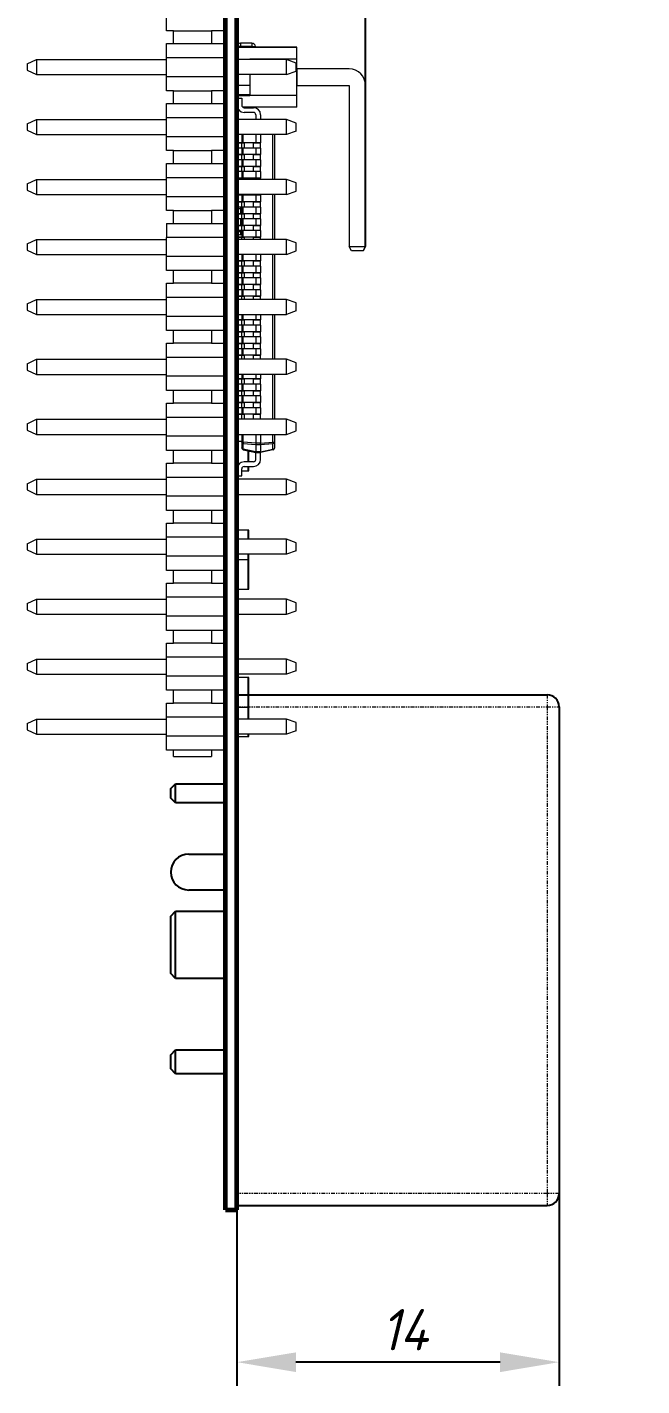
# Model space of a CAD drawing. Header units: millimetres. Extents: x 143 to 740, y 82 to 502.
# Drawn here: x 439.3 to 491.4, y 287.4 to 402.5 of the extents above; entities that cross this region are included whole.
import ezdxf

# ---------------------------------------------------------------- set-up
doc = ezdxf.new("R2010")
doc.units = ezdxf.units.MM
doc.header["$LTSCALE"] = 0.5
doc.linetypes.add('PHANTOM', pattern=[1.27, 0.635, -0.127, 0.127, -0.127, 0.127, -0.127])
doc.layers.get('0').update_dxf_attribs({"lineweight": 60})
doc.layers.get('Defpoints').update_dxf_attribs({"color": 5})
doc.styles.get("Standard").update_dxf_attribs({"font": 'isocpeui.ttf', "width": 0.9})
doc.dimstyles.new('Standart', dxfattribs={"dimtxt": 5, "dimasz": 5, "dimexe": 2, "dimexo": 0, "dimgap": 1, "dimtad": 1, "dimtoh": 1, "dimdec": 0, "dimtxsty": 'Standard', "dimcen": 2.5, "dimadec": 0, "dimazin": 0, "dimtfac": 1, "dimtdec": 0, "dimtmove": 0, "dimatfit": 3, "dimldrblk": 'DOTSMALL', "dimfxl": 1, "dimarcsym": 0})

# ---------------------------------------------------------------- blocks, each defined once
blk = doc.blocks.new('*D43')
at = {"color": 0, "lineweight": -2, "transparency": 16777216}
for p, q in [((457.06, 302.33), (457.06, 435.13)), ((467.96, 383.94), (467.96, 435.13)), ((452.06, 433.13), (447.06, 433.13)), ((457.06, 433.13), (467.96, 433.13)), ((472.96, 433.13), (489.77, 433.13))]:
    blk.add_line(p, q, dxfattribs=at)
at = {"color": 0, "lineweight": -3, "transparency": 16777216}
for points in [[(452.06, 433.96), (452.06, 432.29), (457.06, 433.13)], [(472.96, 433.96), (472.96, 432.29), (467.96, 433.13)]]:
    blk.add_solid(points, dxfattribs=at)
at = {"layer": 'Defpoints', "color": 0, "lineweight": -3, "transparency": 16777216}
for p in [(457.06, 433.13), (467.96, 383.94), (457.06, 302.33)]:
    blk.add_point(p, dxfattribs=at)
at = {"color": 0, "lineweight": -3, "transparency": 16777216, "insert": (484.73, 435.88), "char_height": 5, "attachment_point": 5}
blk.add_mtext('{\\H0.7x;5.45}', dxfattribs=at)
blk = doc.blocks.new('_DotSmall')
at = {"color": 0, "linetype": 'ByBlock', "const_width": 0.5}
blk.add_lwpolyline([(-0.0625, 0, 1), (0.0625, 0, 1)], format="xyb", close=True, dxfattribs=at)
blk = doc.blocks.new('*D190')
at = {"color": 0, "lineweight": -2, "transparency": 16777216}
for p, q in [((484.35, 303.71), (484.35, 287.43)), ((457.06, 302.72), (457.06, 287.43)), ((479.35, 289.43), (462.06, 289.43))]:
    blk.add_line(p, q, dxfattribs=at)
at = {"color": 0, "lineweight": -3, "transparency": 16777216}
for points in [[(462.06, 290.26), (462.06, 288.59), (457.06, 289.43)], [(479.35, 290.26), (479.35, 288.59), (484.35, 289.43)]]:
    blk.add_solid(points, dxfattribs=at)
at = {"layer": 'Defpoints', "color": 0, "lineweight": -3, "transparency": 16777216}
for p in [(484.35, 303.71), (457.06, 302.72), (457.06, 289.43)]:
    blk.add_point(p, dxfattribs=at)
at = {"color": 0, "lineweight": -3, "transparency": 16777216, "insert": (471.25, 292.18), "char_height": 5, "attachment_point": 5}
blk.add_mtext('{\\H0.7x;14}', dxfattribs=at)

msp = doc.modelspace()

# ---------------------------------------------------------------- linework, layer by layer
at = {"color": 7, "linetype": 'Continuous'}
for p, q in [((456.09, 302.33), (456.09, 462.33)), ((457.06, 302.33), (457.06, 462.33)), ((456.09, 302.33), (457.06, 302.33))]:
    msp.add_line(p, q, dxfattribs=at)
at = {"color": 7, "linetype": 'Continuous', "lineweight": 15}
for p, q in [((451.09, 402.23), (451.09, 403.43)), ((451.69, 402.23), (451.09, 402.23)), ((451.69, 402.23), (454.89, 402.23)), ((451.69, 401.15), (451.69, 402.23)), ((456.09, 402.23), (454.89, 402.23)), ((454.89, 402.23), (454.89, 401.15)), ((451.09, 401.15), (451.69, 401.15)), ((451.09, 399.95), (451.09, 401.15)), ((451.69, 401.15), (454.89, 401.15)), ((454.89, 401.15), (456.09, 401.15)), ((457.36, 400.88), (457.06, 400.88)), ((462.14, 400.83), (457.06, 400.83)), ((457.06, 400.83), (462.14, 400.83)), ((458.32, 401.18), (457.36, 401.18)), ((457.36, 401.18), (457.36, 400.88)), ((458.32, 400.88), (457.36, 400.88)), ((457.36, 400.88), (457.36, 400.83)), ((458.32, 401.18), (458.32, 400.88)), ((458.32, 400.88), (458.62, 400.88)), ((458.32, 400.83), (458.32, 400.88)), ((458.62, 400.88), (458.62, 400.83)), ((462.14, 399.83), (462.14, 400.83)), ((439.29, 399.41), (440.09, 399.79)), ((439.29, 399.41), (439.29, 398.88)), ((440.09, 399.79), (451.09, 399.79)), ((440.09, 399.79), (440.09, 398.51)), ((451.09, 399.95), (456.09, 399.95)), ((451.09, 398.35), (451.09, 399.95)), ((457.06, 399.83), (458.14, 399.83)), ((461.27, 399.79), (457.06, 399.79)), ((457.36, 399.83), (457.36, 399.79)), ((462.14, 399.83), (458.14, 399.83)), ((458.14, 399.83), (458.14, 399.79)), ((461.27, 398.51), (461.27, 399.79)), ((462.09, 399.49), (461.27, 399.79)), ((462.09, 398.81), (462.09, 399.49)), ((462.14, 396.75), (462.14, 399.83)), ((439.29, 398.88), (440.09, 398.51)), ((440.09, 398.51), (451.09, 398.51)), ((451.06, 398.51), (451.06, 397.79)), ((451.09, 398.35), (456.09, 398.35)), ((451.09, 397.15), (451.09, 398.35)), ((461.27, 398.51), (457.06, 398.51)), ((458.14, 398.51), (458.14, 396.75)), ((461.27, 398.51), (462.09, 398.81)), ((462.14, 398.99), (462.14, 397.59)), ((466.56, 398.99), (462.14, 398.99)), ((451.09, 397.77), (451.06, 397.79)), ((451.69, 397.15), (451.09, 397.15)), ((451.69, 397.15), (454.89, 397.15)), ((451.69, 396.07), (451.69, 397.15)), ((456.09, 397.15), (454.89, 397.15)), ((454.89, 397.15), (454.89, 396.07)), ((458.14, 397.59), (457.06, 397.59)), ((462.14, 397.59), (466.56, 397.59)), ((466.56, 397.59), (466.56, 383.94)), ((467.96, 383.94), (467.96, 397.59)), ((451.09, 396.07), (451.69, 396.07)), ((451.09, 394.87), (451.09, 396.07)), ((451.69, 396.07), (454.89, 396.07)), ((454.89, 396.07), (456.09, 396.07)), ((457.06, 396.83), (458.14, 396.83)), ((458.14, 396.75), (457.06, 396.75)), ((457.06, 396.75), (458.14, 396.75)), ((457.06, 396.51), (457.46, 396.51)), ((457.46, 396.51), (457.46, 395.91)), ((462.14, 396.75), (458.14, 396.75)), ((462.14, 395.75), (462.14, 396.75)), ((451.09, 394.87), (456.09, 394.87)), ((451.09, 393.27), (451.09, 394.87)), ((457.08, 395.75), (457.06, 395.75)), ((462.14, 395.75), (457.53, 395.75)), ((457.66, 395.71), (458.46, 395.71)), ((458.46, 395.31), (457.66, 395.31)), ((458.66, 395.11), (458.66, 394.71)), ((459.06, 395.11), (459.06, 394.71)), ((439.29, 394.33), (440.09, 394.71)), ((439.29, 394.33), (439.29, 393.8)), ((439.29, 393.8), (440.09, 393.43)), ((440.09, 394.71), (440.09, 393.43)), ((440.09, 394.71), (451.09, 394.71)), ((461.27, 394.71), (457.06, 394.71)), ((461.27, 393.43), (461.27, 394.71)), ((462.09, 394.41), (461.27, 394.71)), ((462.09, 393.73), (461.27, 393.43)), ((462.09, 393.73), (462.09, 394.41)), ((440.09, 393.43), (451.09, 393.43)), ((451.09, 393.27), (456.09, 393.27)), ((451.09, 392.07), (451.09, 393.27)), ((461.27, 393.43), (457.06, 393.43)), ((457.06, 392.73), (457.46, 392.73)), ((457.66, 392.73), (457.06, 392.73)), ((457.46, 393.43), (457.46, 392.73)), ((457.46, 392.29), (457.46, 392.73)), ((457.46, 392.73), (457.66, 392.73)), ((458.46, 392.73), (457.66, 392.73)), ((457.66, 392.73), (457.66, 392.29)), ((458.66, 392.73), (458.46, 392.73)), ((458.46, 392.73), (459.06, 392.73)), ((458.46, 392.29), (458.46, 392.73)), ((458.66, 393.43), (458.66, 392.73)), ((459.06, 392.73), (458.66, 392.73)), ((459.06, 393.43), (459.06, 392.73)), ((459.06, 392.29), (459.06, 392.73)), ((460.26, 389.63), (460.26, 393.43)), ((451.69, 392.07), (451.09, 392.07)), ((451.69, 392.07), (454.89, 392.07)), ((451.69, 390.99), (451.69, 392.07)), ((456.09, 392.07), (454.89, 392.07)), ((454.89, 392.07), (454.89, 390.99)), ((457.46, 392.29), (457.06, 392.29)), ((457.06, 391.73), (457.46, 391.73)), ((457.66, 391.73), (457.06, 391.73)), ((457.66, 392.29), (457.46, 392.29)), ((457.46, 392.29), (457.46, 391.73)), ((457.46, 391.29), (457.46, 391.73)), ((457.46, 391.73), (457.66, 391.73)), ((458.46, 392.29), (457.66, 392.29)), ((458.46, 391.73), (457.66, 391.73)), ((457.66, 391.73), (457.66, 391.29)), ((459.06, 392.29), (458.46, 392.29)), ((458.66, 391.73), (458.46, 391.73)), ((458.46, 391.73), (459.06, 391.73)), ((458.46, 391.29), (458.46, 391.73)), ((458.66, 392.29), (458.66, 391.73)), ((459.06, 391.73), (458.66, 391.73)), ((459.06, 392.29), (459.06, 391.73)), ((459.06, 391.29), (459.06, 391.73)), ((451.09, 390.99), (451.69, 390.99)), ((451.09, 389.79), (451.09, 390.99)), ((451.69, 390.99), (454.89, 390.99)), ((454.89, 390.99), (456.09, 390.99)), ((457.46, 391.29), (457.06, 391.29)), ((457.06, 390.73), (457.46, 390.73)), ((457.66, 390.73), (457.06, 390.73)), ((457.46, 390.29), (457.06, 390.29)), ((457.66, 391.29), (457.46, 391.29)), ((457.46, 391.29), (457.46, 390.73)), ((457.46, 390.73), (457.66, 390.73)), ((457.46, 390.29), (457.46, 390.73)), ((457.66, 390.29), (457.46, 390.29)), ((457.46, 390.29), (457.46, 389.73)), ((458.46, 391.29), (457.66, 391.29)), ((458.46, 390.73), (457.66, 390.73)), ((457.66, 390.73), (457.66, 390.29)), ((458.46, 390.29), (457.66, 390.29)), ((459.06, 391.29), (458.46, 391.29)), ((458.66, 390.73), (458.46, 390.73)), ((458.46, 390.73), (459.06, 390.73)), ((458.46, 390.29), (458.46, 390.73)), ((459.06, 390.29), (458.46, 390.29)), ((458.66, 391.29), (458.66, 390.73)), ((459.06, 390.73), (458.66, 390.73)), ((458.66, 390.29), (458.66, 389.73)), ((459.06, 391.29), (459.06, 390.73)), ((459.06, 390.29), (459.06, 390.73)), ((459.06, 390.29), (459.06, 389.73)), ((439.29, 389.25), (440.09, 389.63)), ((439.29, 389.25), (439.29, 388.72)), ((440.09, 389.63), (440.09, 388.35)), ((440.09, 389.63), (451.09, 389.63)), ((451.09, 389.79), (456.09, 389.79)), ((451.09, 388.19), (451.09, 389.79)), ((457.06, 389.73), (457.46, 389.73)), ((457.66, 389.73), (457.06, 389.73)), ((461.27, 389.63), (457.06, 389.63)), ((457.46, 389.63), (457.46, 389.73)), ((457.46, 389.73), (457.66, 389.73)), ((458.46, 389.73), (457.66, 389.73)), ((458.66, 389.73), (458.46, 389.73)), ((458.46, 389.73), (459.06, 389.73)), ((459.06, 389.73), (458.66, 389.73)), ((459.06, 389.63), (459.06, 389.73)), ((461.27, 388.35), (461.27, 389.63)), ((462.09, 389.33), (461.27, 389.63)), ((462.09, 388.65), (462.09, 389.33)), ((439.29, 388.72), (440.09, 388.35)), ((440.09, 388.35), (451.09, 388.35)), ((451.09, 388.19), (456.09, 388.19)), ((451.09, 386.99), (451.09, 388.19)), ((461.27, 388.35), (457.06, 388.35)), ((457.46, 388.29), (457.06, 388.29)), ((457.46, 388.29), (457.46, 388.35)), ((457.66, 388.29), (457.46, 388.29)), ((457.46, 388.29), (457.46, 387.73)), ((458.46, 388.29), (457.66, 388.29)), ((459.06, 388.29), (458.46, 388.29)), ((458.66, 388.29), (458.66, 387.73)), ((459.06, 388.29), (459.06, 388.35)), ((459.06, 388.29), (459.06, 387.73)), ((460.26, 384.55), (460.26, 388.35)), ((461.27, 388.35), (462.09, 388.65)), ((451.69, 386.99), (451.09, 386.99)), ((451.69, 386.99), (454.89, 386.99)), ((451.69, 385.91), (451.69, 386.99)), ((456.09, 386.99), (454.89, 386.99)), ((454.89, 386.99), (454.89, 385.91)), ((457.06, 387.73), (457.46, 387.73)), ((457.66, 387.73), (457.06, 387.73)), ((457.46, 387.29), (457.06, 387.29)), ((457.36, 387.13), (457.06, 387.13)), ((457.36, 387.29), (457.36, 387.13)), ((457.46, 387.13), (457.36, 387.13)), ((457.36, 387.13), (457.36, 386.73)), ((457.46, 387.29), (457.46, 387.73)), ((457.46, 387.73), (457.66, 387.73)), ((457.66, 387.29), (457.46, 387.29)), ((457.46, 387.29), (457.46, 386.73)), ((458.46, 387.73), (457.66, 387.73)), ((457.66, 387.73), (457.66, 387.29)), ((458.46, 387.29), (457.66, 387.29)), ((458.66, 387.73), (458.46, 387.73)), ((458.46, 387.73), (459.06, 387.73)), ((458.46, 387.29), (458.46, 387.73)), ((459.06, 387.29), (458.46, 387.29)), ((459.06, 387.73), (458.66, 387.73)), ((458.66, 387.29), (458.66, 386.73)), ((459.06, 387.29), (459.06, 387.73)), ((459.06, 387.29), (459.06, 386.73)), ((451.09, 385.91), (451.69, 385.91)), ((451.09, 385.91), (451.09, 384.71)), ((451.69, 385.91), (454.89, 385.91)), ((454.89, 385.91), (456.09, 385.91)), ((457.06, 386.73), (457.46, 386.73)), ((457.66, 386.73), (457.06, 386.73)), ((457.46, 386.29), (457.06, 386.29)), ((457.06, 385.73), (457.46, 385.73)), ((457.66, 385.73), (457.06, 385.73)), ((457.36, 386.29), (457.36, 385.73)), ((457.46, 386.29), (457.46, 386.73)), ((457.46, 386.73), (457.66, 386.73)), ((457.66, 386.29), (457.46, 386.29)), ((457.46, 386.29), (457.46, 385.73)), ((457.46, 385.29), (457.46, 385.73)), ((457.46, 385.73), (457.66, 385.73)), ((458.46, 386.73), (457.66, 386.73)), ((457.66, 386.73), (457.66, 386.29)), ((458.46, 386.29), (457.66, 386.29)), ((458.46, 385.73), (457.66, 385.73)), ((457.66, 385.73), (457.66, 385.29)), ((458.66, 386.73), (458.46, 386.73)), ((458.46, 386.73), (459.06, 386.73)), ((458.46, 386.29), (458.46, 386.73)), ((459.06, 386.29), (458.46, 386.29)), ((458.66, 385.73), (458.46, 385.73)), ((458.46, 385.73), (459.06, 385.73)), ((458.46, 385.29), (458.46, 385.73)), ((459.06, 386.73), (458.66, 386.73)), ((458.66, 386.29), (458.66, 385.73)), ((459.06, 385.73), (458.66, 385.73)), ((459.06, 386.29), (459.06, 386.73)), ((459.06, 386.29), (459.06, 385.73)), ((459.06, 385.29), (459.06, 385.73)), ((439.29, 384.17), (440.09, 384.55)), ((440.09, 384.55), (451.09, 384.55)), ((440.09, 384.55), (440.09, 383.27)), ((456.09, 384.71), (451.09, 384.71)), ((451.09, 383.11), (451.09, 384.71)), ((457.46, 385.29), (457.06, 385.29)), ((457.06, 385.23), (457.36, 385.23)), ((457.06, 384.73), (457.46, 384.73)), ((457.66, 384.73), (457.06, 384.73)), ((461.27, 384.55), (457.06, 384.55)), ((457.36, 385.29), (457.36, 385.23)), ((457.36, 385.23), (457.46, 385.23)), ((457.36, 385.23), (457.36, 384.93)), ((457.46, 384.93), (457.36, 384.93)), ((457.66, 385.29), (457.46, 385.29)), ((457.46, 385.29), (457.46, 384.73)), ((457.46, 384.55), (457.46, 384.73)), ((457.46, 384.73), (457.66, 384.73)), ((458.46, 385.29), (457.66, 385.29)), ((458.46, 384.73), (457.66, 384.73)), ((459.06, 385.29), (458.46, 385.29)), ((458.66, 384.73), (458.46, 384.73)), ((458.46, 384.73), (459.06, 384.73)), ((458.66, 385.29), (458.66, 384.73)), ((459.06, 384.73), (458.66, 384.73)), ((459.06, 385.29), (459.06, 384.73)), ((459.06, 384.55), (459.06, 384.73)), ((461.27, 383.27), (461.27, 384.55)), ((462.09, 384.25), (461.27, 384.55)), ((439.29, 384.17), (439.29, 383.64)), ((439.29, 383.64), (440.09, 383.27)), ((461.27, 383.27), (462.09, 383.57)), ((462.09, 383.57), (462.09, 384.25)), ((466.56, 383.94), (467.96, 383.94)), ((466.76, 383.59), (466.56, 383.94)), ((467.76, 383.59), (466.76, 383.59)), ((467.96, 383.94), (467.76, 383.59)), ((467.76, 383.59), (467.96, 383.94)), ((467.76, 383.59), (467.76, 383.59)), ((440.09, 383.27), (451.09, 383.27)), ((451.09, 381.91), (451.09, 383.11)), ((456.09, 383.11), (451.09, 383.11)), ((461.27, 383.27), (457.06, 383.27)), ((457.06, 382.73), (457.46, 382.73)), ((457.66, 382.73), (457.06, 382.73)), ((457.46, 382.29), (457.06, 382.29)), ((457.46, 383.27), (457.46, 382.73)), ((457.46, 382.29), (457.46, 382.73)), ((457.46, 382.73), (457.66, 382.73)), ((457.66, 382.29), (457.46, 382.29)), ((457.46, 382.29), (457.46, 381.73)), ((458.46, 382.73), (457.66, 382.73)), ((457.66, 382.73), (457.66, 382.29)), ((458.46, 382.29), (457.66, 382.29)), ((458.66, 382.73), (458.46, 382.73)), ((458.46, 382.73), (459.06, 382.73)), ((458.46, 382.29), (458.46, 382.73)), ((459.06, 382.29), (458.46, 382.29)), ((458.66, 383.27), (458.66, 382.73)), ((459.06, 382.73), (458.66, 382.73)), ((458.66, 382.29), (458.66, 381.73)), ((459.06, 383.27), (459.06, 382.73)), ((459.06, 382.29), (459.06, 382.73)), ((459.06, 382.29), (459.06, 381.73)), ((460.26, 379.47), (460.26, 383.27)), ((451.69, 381.91), (451.09, 381.91)), ((454.89, 381.91), (451.69, 381.91)), ((451.69, 380.83), (451.69, 381.91)), ((456.09, 381.91), (454.89, 381.91)), ((454.89, 381.91), (454.89, 380.83)), ((457.06, 381.73), (457.46, 381.73)), ((457.66, 381.73), (457.06, 381.73)), ((457.46, 381.29), (457.06, 381.29)), ((457.46, 381.73), (457.66, 381.73)), ((457.46, 381.29), (457.46, 381.73)), ((457.66, 381.29), (457.46, 381.29)), ((457.46, 381.29), (457.46, 380.73)), ((458.46, 381.73), (457.66, 381.73)), ((457.66, 381.73), (457.66, 381.29)), ((458.46, 381.29), (457.66, 381.29)), ((458.66, 381.73), (458.46, 381.73)), ((458.46, 381.73), (459.06, 381.73)), ((458.46, 381.29), (458.46, 381.73)), ((459.06, 381.29), (458.46, 381.29)), ((459.06, 381.73), (458.66, 381.73)), ((458.66, 381.29), (458.66, 380.73)), ((459.06, 381.29), (459.06, 381.73)), ((459.06, 381.29), (459.06, 380.73)), ((451.09, 379.63), (451.09, 380.83)), ((451.09, 380.83), (451.69, 380.83)), ((454.89, 380.83), (451.69, 380.83)), ((454.89, 380.83), (456.09, 380.83)), ((457.06, 380.73), (457.46, 380.73)), ((457.66, 380.73), (457.06, 380.73)), ((457.46, 380.29), (457.06, 380.29)), ((457.46, 380.29), (457.46, 380.73)), ((457.46, 380.73), (457.66, 380.73)), ((457.66, 380.29), (457.46, 380.29)), ((457.46, 380.29), (457.46, 379.73)), ((458.46, 380.73), (457.66, 380.73)), ((457.66, 380.73), (457.66, 380.29)), ((458.46, 380.29), (457.66, 380.29)), ((458.66, 380.73), (458.46, 380.73)), ((458.46, 380.73), (459.06, 380.73)), ((458.46, 380.29), (458.46, 380.73)), ((459.06, 380.29), (458.46, 380.29)), ((459.06, 380.73), (458.66, 380.73)), ((458.66, 380.29), (458.66, 379.73)), ((459.06, 380.29), (459.06, 380.73)), ((459.06, 380.29), (459.06, 379.73)), ((439.29, 379.09), (440.09, 379.47)), ((439.29, 379.09), (439.29, 378.56)), ((440.09, 379.47), (440.09, 378.19)), ((440.09, 379.47), (451.09, 379.47)), ((456.09, 379.63), (451.09, 379.63)), ((451.09, 378.03), (451.09, 379.63)), ((457.06, 379.73), (457.46, 379.73)), ((457.66, 379.73), (457.06, 379.73)), ((461.27, 379.47), (457.06, 379.47)), ((457.46, 379.73), (457.66, 379.73)), ((457.46, 379.47), (457.46, 379.73)), ((458.46, 379.73), (457.66, 379.73)), ((458.66, 379.73), (458.46, 379.73)), ((458.46, 379.73), (459.06, 379.73)), ((459.06, 379.73), (458.66, 379.73)), ((459.06, 379.47), (459.06, 379.73)), ((461.27, 378.19), (461.27, 379.47)), ((462.09, 379.17), (461.27, 379.47)), ((462.09, 378.49), (462.09, 379.17)), ((439.29, 378.56), (440.09, 378.19)), ((440.09, 378.19), (451.09, 378.19)), ((451.09, 376.83), (451.09, 378.03)), ((456.09, 378.03), (451.09, 378.03)), ((457.06, 378.19), (461.27, 378.19)), ((457.06, 377.73), (457.46, 377.73)), ((457.66, 377.73), (457.06, 377.73)), ((457.46, 378.19), (457.46, 377.73)), ((457.46, 377.29), (457.46, 377.73)), ((457.46, 377.73), (457.66, 377.73)), ((458.46, 377.73), (457.66, 377.73)), ((457.66, 377.73), (457.66, 377.29)), ((458.66, 377.73), (458.46, 377.73)), ((458.46, 377.73), (459.06, 377.73)), ((458.46, 377.29), (458.46, 377.73)), ((458.66, 378.19), (458.66, 377.73)), ((459.06, 377.73), (458.66, 377.73)), ((459.06, 378.19), (459.06, 377.73)), ((459.06, 377.29), (459.06, 377.73)), ((460.26, 374.39), (460.26, 378.19)), ((462.09, 378.49), (461.27, 378.19)), ((451.69, 376.83), (451.09, 376.83)), ((454.89, 376.83), (451.69, 376.83)), ((451.69, 375.75), (451.69, 376.83)), ((456.09, 376.83), (454.89, 376.83)), ((454.89, 376.83), (454.89, 375.75)), ((457.46, 377.29), (457.06, 377.29)), ((457.06, 376.73), (457.46, 376.73)), ((457.66, 376.73), (457.06, 376.73)), ((457.66, 377.29), (457.46, 377.29)), ((457.46, 377.29), (457.46, 376.73)), ((457.46, 376.29), (457.46, 376.73)), ((457.46, 376.73), (457.66, 376.73)), ((458.46, 377.29), (457.66, 377.29)), ((458.46, 376.73), (457.66, 376.73)), ((457.66, 376.73), (457.66, 376.29)), ((458.66, 376.73), (458.46, 376.73)), ((458.46, 376.73), (459.06, 376.73)), ((458.46, 376.29), (458.46, 376.73)), ((458.66, 377.29), (458.66, 376.73)), ((459.06, 376.73), (458.66, 376.73)), ((459.06, 377.29), (459.06, 376.73)), ((459.06, 376.29), (459.06, 376.73)), ((451.09, 374.55), (451.09, 375.75)), ((451.09, 375.75), (451.69, 375.75)), ((454.89, 375.75), (451.69, 375.75)), ((454.89, 375.75), (456.09, 375.75)), ((457.46, 376.29), (457.06, 376.29)), ((457.06, 375.73), (457.46, 375.73)), ((457.66, 375.73), (457.06, 375.73)), ((457.46, 375.29), (457.06, 375.29)), ((457.66, 376.29), (457.46, 376.29)), ((457.46, 376.29), (457.46, 375.73)), ((457.46, 375.73), (457.66, 375.73)), ((457.46, 375.29), (457.46, 375.73)), ((457.66, 375.29), (457.46, 375.29)), ((457.46, 375.29), (457.46, 374.73)), ((458.46, 376.29), (457.66, 376.29)), ((458.46, 375.73), (457.66, 375.73)), ((457.66, 375.73), (457.66, 375.29)), ((458.46, 375.29), (457.66, 375.29)), ((459.06, 376.29), (458.46, 376.29)), ((458.66, 375.73), (458.46, 375.73)), ((458.46, 375.73), (459.06, 375.73)), ((458.46, 375.29), (458.46, 375.73)), ((459.06, 375.29), (458.46, 375.29)), ((458.66, 376.29), (458.66, 375.73)), ((459.06, 375.73), (458.66, 375.73)), ((458.66, 375.29), (458.66, 374.73)), ((459.06, 376.29), (459.06, 375.73)), ((459.06, 375.29), (459.06, 375.73)), ((459.06, 375.29), (459.06, 374.73)), ((439.29, 374.01), (440.09, 374.39)), ((440.09, 374.39), (440.09, 373.11)), ((440.09, 374.39), (451.09, 374.39)), ((456.09, 374.55), (451.09, 374.55)), ((451.09, 372.95), (451.09, 374.55)), ((457.06, 374.73), (457.46, 374.73)), ((457.66, 374.73), (457.06, 374.73)), ((461.27, 374.39), (457.06, 374.39)), ((457.46, 374.73), (457.66, 374.73)), ((457.46, 374.39), (457.46, 374.73)), ((458.46, 374.73), (457.66, 374.73)), ((458.66, 374.73), (458.46, 374.73)), ((458.46, 374.73), (459.06, 374.73)), ((459.06, 374.73), (458.66, 374.73)), ((459.06, 374.39), (459.06, 374.73)), ((461.27, 373.11), (461.27, 374.39)), ((462.09, 374.09), (461.27, 374.39)), ((439.29, 374.01), (439.29, 373.48)), ((439.29, 373.48), (440.09, 373.11)), ((440.09, 373.11), (451.09, 373.11)), ((451.09, 371.75), (451.09, 372.95)), ((456.09, 372.95), (451.09, 372.95)), ((461.27, 373.11), (457.06, 373.11)), ((457.46, 373.11), (457.46, 372.73)), ((458.66, 373.11), (458.66, 372.73)), ((459.06, 373.11), (459.06, 372.73)), ((460.26, 369.31), (460.26, 373.11)), ((462.09, 373.41), (461.27, 373.11)), ((462.09, 373.41), (462.09, 374.09)), ((457.06, 372.73), (457.46, 372.73)), ((457.66, 372.73), (457.06, 372.73)), ((457.46, 372.29), (457.06, 372.29)), ((457.46, 372.29), (457.46, 372.73)), ((457.46, 372.73), (457.66, 372.73)), ((457.66, 372.29), (457.46, 372.29)), ((457.46, 372.29), (457.46, 371.73)), ((458.46, 372.73), (457.66, 372.73)), ((457.66, 372.73), (457.66, 372.29)), ((458.46, 372.29), (457.66, 372.29)), ((458.66, 372.73), (458.46, 372.73)), ((458.46, 372.73), (459.06, 372.73)), ((458.46, 372.29), (458.46, 372.73)), ((459.06, 372.29), (458.46, 372.29)), ((459.06, 372.73), (458.66, 372.73)), ((458.66, 372.29), (458.66, 371.73)), ((459.06, 372.29), (459.06, 372.73)), ((459.06, 372.29), (459.06, 371.73)), ((451.69, 371.75), (451.09, 371.75)), ((451.09, 369.47), (451.09, 370.67)), ((451.09, 370.67), (451.69, 370.67)), ((454.89, 371.75), (451.69, 371.75)), ((451.69, 370.67), (451.69, 371.75)), ((454.89, 370.67), (451.69, 370.67)), ((456.09, 371.75), (454.89, 371.75)), ((454.89, 371.75), (454.89, 370.67)), ((454.89, 370.67), (456.09, 370.67)), ((457.06, 371.73), (457.46, 371.73)), ((457.66, 371.73), (457.06, 371.73)), ((457.46, 371.29), (457.06, 371.29)), ((457.06, 370.73), (457.46, 370.73)), ((457.66, 370.73), (457.06, 370.73)), ((457.46, 371.73), (457.66, 371.73)), ((457.46, 371.29), (457.46, 371.73)), ((457.66, 371.29), (457.46, 371.29)), ((457.46, 371.29), (457.46, 370.73)), ((457.46, 370.73), (457.66, 370.73)), ((457.46, 370.29), (457.46, 370.73)), ((458.46, 371.73), (457.66, 371.73)), ((457.66, 371.73), (457.66, 371.29)), ((458.46, 371.29), (457.66, 371.29)), ((458.46, 370.73), (457.66, 370.73)), ((457.66, 370.73), (457.66, 370.29)), ((458.66, 371.73), (458.46, 371.73)), ((458.46, 371.73), (459.06, 371.73)), ((458.46, 371.29), (458.46, 371.73)), ((459.06, 371.29), (458.46, 371.29)), ((458.66, 370.73), (458.46, 370.73)), ((458.46, 370.73), (459.06, 370.73)), ((458.46, 370.29), (458.46, 370.73)), ((459.06, 371.73), (458.66, 371.73)), ((458.66, 371.29), (458.66, 370.73)), ((459.06, 370.73), (458.66, 370.73)), ((459.06, 371.29), (459.06, 371.73)), ((459.06, 371.29), (459.06, 370.73)), ((459.06, 370.29), (459.06, 370.73)), ((457.46, 370.29), (457.06, 370.29)), ((457.06, 369.73), (457.46, 369.73)), ((457.66, 369.73), (457.06, 369.73)), ((457.66, 370.29), (457.46, 370.29)), ((457.46, 370.29), (457.46, 369.73)), ((457.46, 369.31), (457.46, 369.73)), ((457.46, 369.73), (457.66, 369.73)), ((458.46, 370.29), (457.66, 370.29)), ((458.46, 369.73), (457.66, 369.73)), ((459.06, 370.29), (458.46, 370.29)), ((458.66, 369.73), (458.46, 369.73)), ((458.46, 369.73), (459.06, 369.73)), ((458.66, 370.29), (458.66, 369.73)), ((459.06, 369.73), (458.66, 369.73)), ((459.06, 370.29), (459.06, 369.73)), ((459.06, 369.31), (459.06, 369.73)), ((439.29, 368.93), (440.09, 369.31)), ((439.29, 368.93), (439.29, 368.4)), ((439.29, 368.4), (440.09, 368.03)), ((440.09, 369.31), (451.09, 369.31)), ((440.09, 369.31), (440.09, 368.03)), ((456.09, 369.47), (451.09, 369.47)), ((451.09, 367.87), (451.09, 369.47)), ((461.27, 369.31), (457.06, 369.31)), ((461.27, 368.03), (461.27, 369.31)), ((462.09, 369.01), (461.27, 369.31)), ((462.09, 368.33), (462.09, 369.01)), ((440.09, 368.03), (451.09, 368.03)), ((451.09, 366.67), (451.09, 367.87)), ((456.09, 367.87), (451.09, 367.87)), ((457.06, 368.03), (461.27, 368.03)), ((457.1, 367.43), (457.06, 367.43)), ((457.46, 367.43), (457.1, 367.43)), ((457.46, 368.03), (457.46, 367.37)), ((457.46, 367.37), (457.6, 367.37)), ((457.46, 367.37), (457.46, 366.91)), ((458.66, 367.28), (457.6, 367.37)), ((457.6, 367.25), (458.66, 367.16)), ((457.6, 366.78), (457.6, 367.25)), ((458.66, 368.03), (458.66, 367.28)), ((459.06, 367.28), (458.66, 367.28)), ((459.06, 368.03), (459.06, 367.28)), ((459.06, 367.28), (460.11, 367.37)), ((459.06, 367.16), (460.11, 367.25)), ((460.11, 367.37), (460.26, 367.37)), ((460.11, 366.78), (460.11, 367.25)), ((460.26, 367.37), (460.26, 368.03)), ((460.26, 366.91), (460.26, 367.37)), ((461.27, 368.03), (462.09, 368.33)), ((451.69, 366.67), (451.09, 366.67)), ((454.89, 366.67), (451.69, 366.67)), ((451.69, 365.59), (451.69, 366.67)), ((456.09, 366.67), (454.89, 366.67)), ((454.89, 366.67), (454.89, 365.59)), ((458.66, 366.56), (457.6, 366.78)), ((457.6, 366.73), (458.66, 366.51)), ((458.06, 365.71), (458.06, 366.64)), ((458.66, 367.16), (459.06, 367.16)), ((458.66, 367.16), (458.66, 366.56)), ((459.06, 366.56), (458.66, 366.56)), ((458.66, 366.51), (459.06, 366.51)), ((458.66, 365.91), (458.66, 366.51)), ((459.06, 367.16), (459.06, 366.56)), ((459.06, 366.56), (460.11, 366.78)), ((460.11, 366.73), (459.06, 366.51)), ((459.06, 365.91), (459.06, 366.51)), ((451.09, 364.39), (451.09, 365.59)), ((451.09, 365.59), (451.69, 365.59)), ((454.89, 365.59), (451.69, 365.59)), ((454.89, 365.59), (456.09, 365.59)), ((457.46, 364.51), (457.46, 365.11)), ((457.46, 364.93), (458.02, 364.93)), ((458.46, 365.71), (457.66, 365.71)), ((457.66, 365.31), (458.46, 365.31)), ((458.02, 364.93), (458.06, 364.93)), ((458.06, 364.93), (458.06, 365.31)), ((439.29, 363.85), (440.09, 364.23)), ((439.29, 363.85), (439.29, 363.32)), ((440.09, 364.23), (451.09, 364.23)), ((440.09, 364.23), (440.09, 362.95)), ((456.09, 364.39), (451.09, 364.39)), ((451.09, 362.79), (451.09, 364.39)), ((457.06, 364.51), (457.46, 364.51)), ((461.27, 364.23), (457.06, 364.23)), ((461.27, 362.95), (461.27, 364.23)), ((462.09, 363.93), (461.27, 364.23)), ((462.09, 363.25), (462.09, 363.93)), ((439.29, 363.32), (440.09, 362.95)), ((440.09, 362.95), (451.09, 362.95)), ((451.09, 361.59), (451.09, 362.79)), ((456.09, 362.79), (451.09, 362.79)), ((457.06, 362.95), (461.27, 362.95)), ((461.27, 362.95), (462.09, 363.25)), ((451.69, 361.59), (451.09, 361.59)), ((454.89, 361.59), (451.69, 361.59)), ((451.69, 360.51), (451.69, 361.59)), ((456.09, 361.59), (454.89, 361.59)), ((454.89, 361.59), (454.89, 360.51)), ((451.09, 359.31), (451.09, 360.51)), ((451.09, 360.51), (451.69, 360.51)), ((454.89, 360.51), (451.69, 360.51)), ((454.89, 360.51), (456.09, 360.51)), ((439.29, 358.77), (440.09, 359.15)), ((440.09, 359.15), (451.09, 359.15)), ((440.09, 359.15), (440.09, 357.87)), ((456.09, 359.31), (451.09, 359.31)), ((451.09, 357.71), (451.09, 359.31)), ((457.1, 359.93), (457.06, 359.93)), ((461.27, 359.15), (457.06, 359.15)), ((458.02, 359.93), (457.1, 359.93)), ((458.06, 359.93), (458.02, 359.93)), ((458.06, 359.15), (458.06, 359.93)), ((461.27, 357.87), (461.27, 359.15)), ((462.09, 358.85), (461.27, 359.15)), ((439.29, 358.77), (439.29, 358.24)), ((439.29, 358.24), (440.09, 357.87)), ((462.09, 358.17), (461.27, 357.87)), ((462.09, 358.17), (462.09, 358.85)), ((440.09, 357.87), (451.09, 357.87)), ((451.09, 356.51), (451.09, 357.71)), ((456.09, 357.71), (451.09, 357.71)), ((461.27, 357.87), (457.06, 357.87)), ((457.1, 357.43), (457.06, 357.43)), ((457.1, 357.43), (458.02, 357.43)), ((457.1, 357.43), (457.1, 354.93)), ((458.02, 357.43), (458.06, 357.43)), ((458.02, 354.93), (458.02, 357.43)), ((458.06, 357.43), (458.06, 357.87)), ((458.06, 354.93), (458.06, 357.43)), ((451.69, 356.51), (451.09, 356.51)), ((454.89, 356.51), (451.69, 356.51)), ((451.69, 355.43), (451.69, 356.51)), ((456.09, 356.51), (454.89, 356.51)), ((454.89, 356.51), (454.89, 355.43)), ((451.09, 354.23), (451.09, 355.43)), ((451.09, 355.43), (451.69, 355.43)), ((454.89, 355.43), (451.69, 355.43)), ((454.89, 355.43), (456.09, 355.43)), ((457.1, 354.93), (457.06, 354.93)), ((457.1, 354.93), (458.02, 354.93)), ((458.02, 354.93), (458.06, 354.93)), ((439.29, 353.69), (440.09, 354.07)), ((439.29, 353.69), (439.29, 353.16)), ((440.09, 354.07), (451.09, 354.07)), ((440.09, 354.07), (440.09, 352.79)), ((456.09, 354.23), (451.09, 354.23)), ((451.09, 352.63), (451.09, 354.23)), ((461.27, 354.07), (457.06, 354.07)), ((461.27, 352.79), (461.27, 354.07)), ((462.09, 353.77), (461.27, 354.07)), ((462.09, 353.09), (462.09, 353.77)), ((439.29, 353.16), (440.09, 352.79)), ((440.09, 352.79), (451.09, 352.79)), ((451.09, 351.43), (451.09, 352.63)), ((456.09, 352.63), (451.09, 352.63)), ((457.06, 352.79), (461.27, 352.79)), ((461.27, 352.79), (462.09, 353.09)), ((451.69, 351.43), (451.09, 351.43)), ((454.89, 351.43), (451.69, 351.43)), ((451.69, 350.35), (451.69, 351.43)), ((456.09, 351.43), (454.89, 351.43)), ((454.89, 351.43), (454.89, 350.35)), ((451.09, 349.15), (451.09, 350.35)), ((451.09, 350.35), (451.69, 350.35)), ((454.89, 350.35), (451.69, 350.35)), ((454.89, 350.35), (456.09, 350.35)), ((439.29, 348.61), (440.09, 348.99)), ((440.09, 348.99), (440.09, 347.71)), ((440.09, 348.99), (451.09, 348.99)), ((456.09, 349.15), (451.09, 349.15)), ((451.09, 347.55), (451.09, 349.15)), ((461.27, 348.99), (457.06, 348.99)), ((461.27, 347.71), (461.27, 348.99)), ((462.09, 348.69), (461.27, 348.99)), ((439.29, 348.61), (439.29, 348.08)), ((439.29, 348.08), (440.09, 347.71)), ((440.09, 347.71), (451.09, 347.71)), ((461.27, 347.71), (457.06, 347.71)), ((462.09, 348.01), (461.27, 347.71)), ((462.09, 348.01), (462.09, 348.69)), ((451.09, 346.35), (451.09, 347.55)), ((456.09, 347.55), (451.09, 347.55)), ((457.1, 347.43), (457.06, 347.43)), ((457.1, 347.43), (457.1, 344.93)), ((458.02, 347.43), (457.1, 347.43)), ((458.02, 344.93), (458.02, 347.43)), ((458.06, 347.43), (458.02, 347.43)), ((458.06, 344.93), (458.06, 347.43)), ((451.69, 346.35), (451.09, 346.35)), ((454.89, 346.35), (451.69, 346.35)), ((451.69, 345.27), (451.69, 346.35)), ((456.09, 346.35), (454.89, 346.35)), ((454.89, 346.35), (454.89, 345.27)), ((451.09, 345.27), (451.69, 345.27)), ((451.09, 344.07), (451.09, 345.27)), ((454.89, 345.27), (451.69, 345.27)), ((454.89, 345.27), (456.09, 345.27)), ((457.1, 344.93), (457.06, 344.93)), ((457.1, 344.93), (458.02, 344.93)), ((458.02, 344.93), (458.06, 344.93)), ((458.06, 343.91), (458.06, 344.93)), ((439.29, 343.53), (440.09, 343.91)), ((439.29, 343.53), (439.29, 343)), ((440.09, 343.91), (440.09, 342.63)), ((440.09, 343.91), (451.09, 343.91)), ((456.09, 344.07), (451.09, 344.07)), ((451.09, 342.47), (451.09, 344.07)), ((461.27, 343.91), (457.06, 343.91)), ((461.27, 342.63), (461.27, 343.91)), ((462.09, 343.61), (461.27, 343.91)), ((462.09, 342.93), (462.09, 343.61)), ((439.29, 343), (440.09, 342.63)), ((440.09, 342.63), (451.09, 342.63)), ((456.09, 342.47), (451.09, 342.47)), ((451.09, 341.27), (451.09, 342.47)), ((461.27, 342.63), (457.06, 342.63)), ((457.1, 342.43), (457.06, 342.43)), ((457.1, 342.43), (458.02, 342.43)), ((458.02, 342.43), (458.06, 342.43)), ((458.06, 342.43), (458.06, 342.63)), ((462.09, 342.93), (461.27, 342.63)), ((451.69, 341.27), (451.09, 341.27)), ((454.89, 341.27), (451.69, 341.27)), ((451.69, 340.73), (451.69, 341.27)), ((451.69, 340.73), (454.89, 340.73)), ((456.09, 341.27), (454.89, 341.27)), ((454.89, 341.27), (454.89, 340.73)), ((457.1, 336.18), (457.06, 336.18))]:
    msp.add_line(p, q, dxfattribs=at)
at = {"color": 8, "linetype": 'Continuous', "lineweight": 15}
for p, q in [((457.6, 392.73), (457.6, 393.43)), ((460.11, 389.63), (460.11, 393.43)), ((457.6, 391.73), (457.6, 392.29)), ((457.6, 390.73), (457.6, 391.29)), ((457.6, 389.73), (457.6, 390.29)), ((457.66, 389.73), (457.66, 389.63)), ((458.46, 389.63), (458.46, 389.73)), ((457.6, 387.73), (457.6, 388.29)), ((457.66, 388.35), (457.66, 388.29)), ((458.46, 388.29), (458.46, 388.35)), ((460.11, 384.55), (460.11, 388.35)), ((457.6, 386.73), (457.6, 387.29)), ((457.6, 385.73), (457.6, 386.29)), ((457.6, 384.73), (457.6, 385.29)), ((457.66, 384.73), (457.66, 384.55)), ((458.46, 384.55), (458.46, 384.73)), ((457.6, 382.73), (457.6, 383.27)), ((457.6, 381.73), (457.6, 382.29)), ((460.11, 379.47), (460.11, 383.27)), ((457.6, 380.73), (457.6, 381.29)), ((457.6, 379.73), (457.6, 380.29)), ((457.66, 379.73), (457.66, 379.47)), ((458.46, 379.47), (458.46, 379.73)), ((457.6, 377.73), (457.6, 378.19)), ((460.11, 374.39), (460.11, 378.19)), ((457.6, 376.73), (457.6, 377.29)), ((457.6, 375.73), (457.6, 376.29)), ((457.6, 374.73), (457.6, 375.29)), ((457.66, 374.73), (457.66, 374.39)), ((458.46, 374.39), (458.46, 374.73)), ((457.6, 372.73), (457.6, 373.11)), ((460.11, 369.31), (460.11, 373.11)), ((457.6, 371.73), (457.6, 372.29)), ((457.6, 370.73), (457.6, 371.29)), ((457.6, 369.73), (457.6, 370.29)), ((457.66, 369.73), (457.66, 369.31)), ((458.46, 369.31), (458.46, 369.73)), ((457.1, 367.43), (457.1, 365.32)), ((457.6, 367.37), (457.6, 368.03)), ((460.11, 367.37), (460.11, 368.03)), ((458.02, 365.71), (458.02, 366.64)), ((458.02, 364.93), (458.02, 365.31)), ((457.1, 359.93), (457.1, 359.15)), ((458.02, 359.15), (458.02, 359.93)), ((457.1, 357.87), (457.1, 357.43)), ((458.02, 357.43), (458.02, 357.87)), ((457.1, 344.93), (457.1, 343.91)), ((458.02, 343.91), (458.02, 344.93)), ((457.1, 342.63), (457.1, 342.43)), ((458.02, 342.43), (458.02, 342.63))]:
    msp.add_line(p, q, dxfattribs=at)
at = {"color": 7, "linetype": 'Continuous', "lineweight": 25}
for p, q in [((457.06, 345.97), (483.34, 345.97)), ((457.06, 344.96), (457.06, 345.97)), ((457.06, 344.96), (457.06, 332.47)), ((484.35, 344.96), (484.35, 303.71)), ((451.45, 338.03), (451.85, 338.43)), ((451.85, 338.43), (456.1, 338.43)), ((451.85, 336.81), (451.85, 338.43)), ((451.45, 337.22), (451.45, 338.03)), ((451.85, 336.81), (451.45, 337.22)), ((456.09, 336.81), (451.85, 336.81)), ((452.97, 332.47), (456.09, 332.47)), ((456.08, 329.43), (452.97, 329.43)), ((457.06, 329.43), (457.06, 303.71)), ((451.45, 327.21), (451.85, 327.64)), ((451.45, 322.36), (451.45, 327.21)), ((451.85, 321.92), (451.85, 327.64)), ((451.85, 327.64), (456.09, 327.64)), ((451.85, 321.92), (451.45, 322.36)), ((456.1, 321.92), (451.85, 321.92)), ((451.45, 315.48), (451.85, 315.89)), ((451.45, 314.27), (451.45, 315.48)), ((451.85, 315.89), (456.08, 315.89)), ((451.85, 313.87), (451.85, 315.89)), ((451.85, 313.87), (451.45, 314.27)), ((456.1, 313.87), (451.85, 313.87)), ((457.06, 302.7), (457.06, 303.71)), ((457.06, 302.7), (483.34, 302.7))]:
    msp.add_line(p, q, dxfattribs=at)
at = {"color": 8, "linetype": 'PHANTOM', "lineweight": 18}
for p, q in [((483.34, 345.97), (483.34, 344.96)), ((457.06, 344.96), (483.34, 344.96)), ((483.34, 344.96), (484.35, 344.96)), ((483.34, 344.96), (483.34, 303.71)), ((483.34, 303.71), (457.06, 303.71)), ((484.35, 303.71), (483.34, 303.71)), ((483.34, 303.71), (483.34, 302.7))]:
    msp.add_line(p, q, dxfattribs=at)
at = {"color": 7, "linetype": 'Continuous', "lineweight": 15, "flags": 128}
msp.add_lwpolyline([(459.06, 377.29), (459.04, 377.29), (459.01, 377.29), (458.95, 377.29), (458.88, 377.29), (458.79, 377.29), (458.68, 377.29), (458.57, 377.29), (458.46, 377.29)], dxfattribs=at)
at = {"color": 7, "linetype": 'Continuous', "lineweight": 15}
for centre, radius, start, end in [((457.36, 400.88), 0.3, 90, 180), ((458.32, 400.88), 0.3, 0, 90), ((466.56, 397.59), 1.4, 0, 90), ((466.56, 397.59), 1.4, 0, 90), ((457.66, 395.91), 0.6, 180, 270), ((457.66, 395.91), 0.2, 180, 270), ((457.66, 395.91), 0.2, 180, 270), ((458.46, 395.11), 0.6, 0, 90), ((458.46, 395.11), 0.6, 0, 90), ((458.46, 395.11), 0.2, 0, 90), ((457.36, 387.13), 0.3, 147.365, 180), ((457.36, 385.23), 0.3, 180, 270), ((457.6, 367.4), 0.148, 189.009, 268.7352), ((458.25, 367.31), 0.654, 174.5423, 185.4577), ((459.46, 367.31), 0.655, 354.5425, 5.4575), ((460.11, 367.4), 0.148, 271.2648, 350.9911), ((457.6, 366.93), 0.148, 189.009, 268.7352), ((457.64, 366.91), 0.18, 180, 258), ((457.69, 366.76), 0.0952, 164.2806, 195.7194), ((460.11, 366.93), 0.148, 271.2648, 350.9911), ((460.08, 366.91), 0.18, 282, 360), ((460.02, 366.76), 0.0952, 344.2812, 15.7188), ((457.66, 365.11), 0.6, 90, 180), ((457.66, 365.11), 0.6, 90, 180), ((457.66, 365.11), 0.2, 90, 180), ((458.46, 365.91), 0.2, 270, 0), ((458.46, 365.91), 0.6, 270, 0), ((458.46, 365.91), 0.2, 270, 0)]:
    msp.add_arc(centre, radius, start, end, dxfattribs=at)
at = {"color": 7, "linetype": 'Continuous', "lineweight": 25}
for centre, radius, start, end in [((483.34, 344.96), 1.01, 0, 90), ((452.97, 330.95), 1.52, 90, 270), ((483.34, 303.71), 1.01, 270, 0)]:
    msp.add_arc(centre, radius, start, end, dxfattribs=at)
at = {"color": 7, "linetype": 'Continuous', "lineweight": 15}
for centre, major_axis, ratio, start_param, end_param in [((458.67, 367.28), (0.008, 0.18), 0.104708, 1.579918, 2.356274), ((459.04, 367.28), (-0.008, 0.18), 0.104708, 3.926912, 4.703267), ((458.67, 366.69), (0.019, 0.18), 0.04298, 2.365234, 3.141589), ((459.04, 366.69), (-0.019, 0.18), 0.04298, 3.141597, 3.917952)]:
    msp.add_ellipse(centre, major_axis=major_axis, ratio=ratio, start_param=start_param, end_param=end_param, dxfattribs=at)

# ---------------------------------------------------------------- dimensions: what is measured, and where the dimension line sits
at = {"lineweight": -3}
for base, p1, p2, text, picture, middle in [((457.06, 433.13), (467.96, 383.94), (457.06, 302.33), '{\\H0.7x;5.45}', '*D43', (484.73, 433.13)), ((457.06, 289.43), (484.35, 303.71), (457.06, 302.72), '{\\H0.7x;14}', '*D190', (471.25, 289.43))]:
    dim = msp.add_linear_dim(base=base, p1=p1, p2=p2, text=text, dimstyle='Standart', dxfattribs=at)
    dim.commit()
    dim.dimension.update_dxf_attribs({"geometry": picture, "text_midpoint": middle, "dimtype": 160})

doc.saveas('drawing.dxf')
